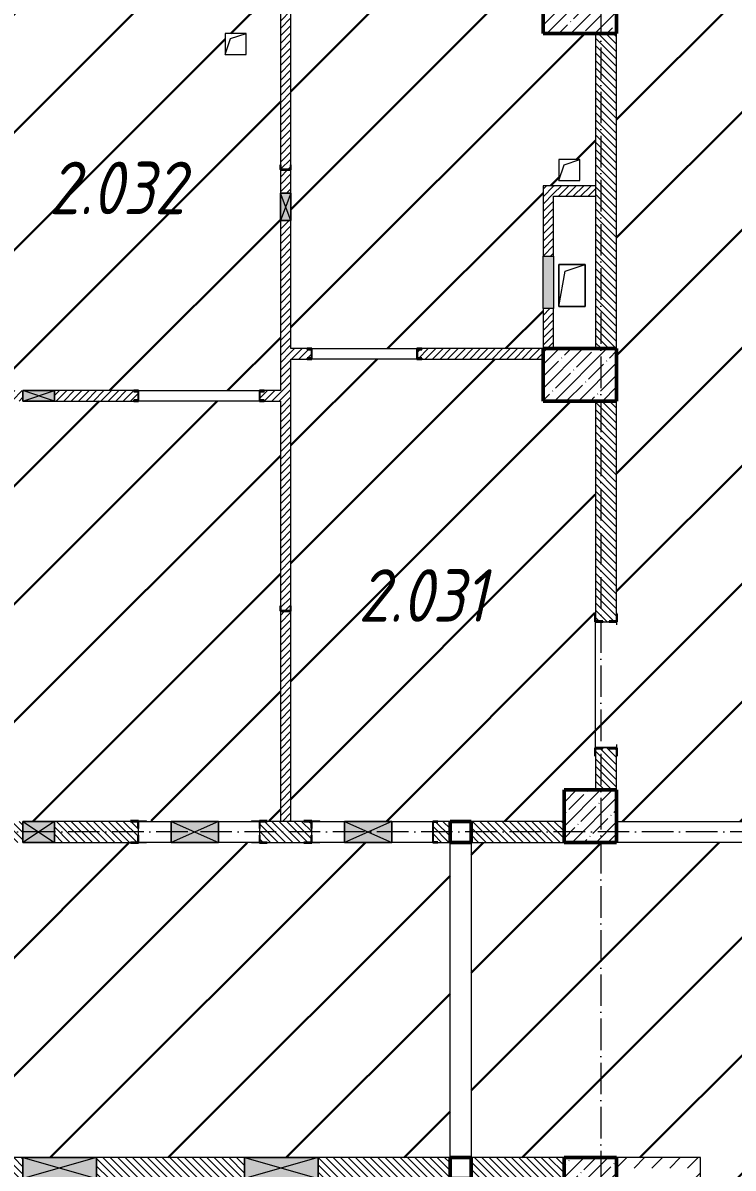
# Model space of a CAD drawing. Header units: millimetres. Extents: x -17017 to 628417, y -109036 to 199237.
# Drawn here: x 126860 to 133619, y 115795 to 126695 of the extents above; entities that cross this region are included whole.
import ezdxf

# ---------------------------------------------------------------- set-up
doc = ezdxf.new("R2010")
doc.units = ezdxf.units.MM
doc.linetypes.add('50_200_ШТРИХ_1Т_ш5_п1_п1_', pattern=[700, 500, -100, 0, -100])
for name, color, linetype, lineweight in [('3.1) ЖБ окна 1.2 м', 102, 'Continuous', 30), ('A-DETL-GENF-OTLN', 7, 'Continuous', 9), ('A-FLOR-____-OTLN', 7, 'Continuous', 9), ('A-GENM-____-MCUT', 7, 'Continuous', 25), ('A-GENM-____-OTLN', 7, 'Continuous', 9), ('A-GENM-____-OTLN-1', 7, 'Continuous', 25), ('A-GLAZ-____-OTLN', 7, 'Continuous', 9), ('A-WALL-____-MCUT', 7, 'Continuous', 13), ('A-WALL-____-PATT-1', 7, 'Continuous', 9), ('A-WALL-FNSH-MCUT-1', 7, 'Continuous', 9), ('I-WALL-____-OTLN', 7, 'Continuous', 9), ('S-COLS-____-MCUT', 7, 'Continuous', 50), ('S-COLS-____-OTLN', 7, 'Continuous', 9), ('S-GRID-____-OTLN-1', 7, '50_200_ШТРИХ_1Т_ш5_п1_п1_', 9), ('Марки помещений', 7, 'Continuous', 9), ('стяжа', 7, 'Continuous', 30)]:
    doc.layers.add(name, color=color, linetype=linetype, lineweight=lineweight)
doc.styles.add('ISOCPEUR_I_2', font='isocpeui.ttf', dxfattribs={"width": 0.85, "height": 2.3})
pattern_1 = [(45, (43259.71, 63713.66), (-35.35534, 35.35534), [])]
pattern_2 = [(135, (43259.71, 63713.66), (-35.35534, -35.35534), [])]
pattern_3 = [(45, (43259.71, 63713.66), (-84.85281, 84.85281), [])]

# ---------------------------------------------------------------- blocks, each defined once
blk = doc.blocks.new('BSC_Колонна _Прямоугольная - 500х500-V35-АР1_План отверстий 2 этажа в осях 1-64_Ю-ЯЯ')
at = {"layer": 'S-COLS-____-OTLN'}
h = blk.add_hatch(dxfattribs=at)
h.set_pattern_fill('FP_45', color=256, style=0, pattern_type=2)
h.set_pattern_definition([(45, (-89000, -51931.04), (-114.04925, 114.04925), []), (45, (-88885.95, -51931.04), (-114.04925, 114.04925), [201.613, -40.323, 3.353, -36.97])])
h.paths.add_polyline_path([(-250, -250), (250, -250), (250, 250), (-250, 250)], flags=0)
at = {"layer": 'S-COLS-____-MCUT'}
for p, q in [((250, 250), (-250, 250)), ((-250, 250), (-250, -250)), ((250, -250), (250, 250)), ((-250, -250), (250, -250))]:
    blk.add_line(p, q, dxfattribs=at)
blk = doc.blocks.new('BSC_Колонна _Прямоугольная - 500х500-V95-АР1_План отверстий 2 этажа в осях 1-64_Ю-ЯЯ')
at = {"layer": 'S-COLS-____-OTLN'}
h = blk.add_hatch(dxfattribs=at)
h.set_pattern_fill('FP_108', color=256, style=0, pattern_type=2)
h.set_pattern_definition([(315, (-55431.04, 89000), (114.04925, 114.04925), []), (315, (-55431.04, 88885.95), (114.04925, 114.04925), [201.613, -40.323, 3.353, -36.97])])
h.paths.add_polyline_path([(-250, 250), (-250, -250), (250, -250), (250, 250)], flags=0)
at = {"layer": 'S-COLS-____-MCUT'}
for p, q in [((250, 250), (-250, 250)), ((-250, 250), (-250, -250)), ((250, -250), (250, 250)), ((-250, -250), (250, -250))]:
    blk.add_line(p, q, dxfattribs=at)
blk = doc.blocks.new('BSC_Колонна _Прямоугольная - 500х700-V125-АР1_План отверстий 2 этажа в осях 1-64_Ю-ЯЯ')
at = {"layer": 'S-COLS-____-OTLN'}
h = blk.add_hatch(dxfattribs=at)
h.set_pattern_fill('FP_138', color=256, style=0, pattern_type=2)
h.set_pattern_definition([(315, (-63131.04, 88900), (114.04925, 114.04925), []), (315, (-63131.04, 88785.95), (114.04925, 114.04925), [201.613, -40.323, 3.353, -36.97])])
h.paths.add_polyline_path([(-250, 350), (-250, -350), (250, -350), (250, 350)], flags=0)
at = {"layer": 'S-COLS-____-MCUT'}
for p, q in [((250, 350), (-250, 350)), ((-250, 350), (-250, -350)), ((250, -350), (250, 350)), ((-250, -350), (250, -350))]:
    blk.add_line(p, q, dxfattribs=at)
blk = doc.blocks.new('BSC_Колонна _Прямоугольная - 500х700-V128-АР1_План отверстий 2 этажа в осях 1-64_Ю-ЯЯ')
at = {"layer": 'S-COLS-____-OTLN'}
h = blk.add_hatch(dxfattribs=at)
h.set_pattern_fill('FP_141', color=256, style=0, pattern_type=2)
h.set_pattern_definition([(315, (-59631.04, 88900), (114.04925, 114.04925), []), (315, (-59631.04, 88785.95), (114.04925, 114.04925), [201.613, -40.323, 3.353, -36.97])])
h.paths.add_polyline_path([(-250, 350), (-250, -350), (250, -350), (250, 350)], flags=0)
at = {"layer": 'S-COLS-____-MCUT'}
for p, q in [((250, 350), (-250, 350)), ((-250, 350), (-250, -350)), ((250, -350), (250, 350)), ((-250, -350), (250, -350))]:
    blk.add_line(p, q, dxfattribs=at)
blk = doc.blocks.new('154_Стойка_СКБ_Швеллер - СМ-2180_100-28278414-АР1_План отверстий 2 этажа в осях 1-64_Ю-ЯЯ')
at = {"layer": 'A-GENM-____-MCUT'}
for p, q in [((171, 50), (125, 50)), ((125, 50), (125, -50)), ((129.5, 42.4), (171, 42.4)), ((129.5, -42.4), (129.5, 42.4)), ((171, 42.4), (171, 50)), ((125, -50), (171, -50)), ((171, -42.4), (129.5, -42.4)), ((171, -50), (171, -42.4))]:
    blk.add_line(p, q, dxfattribs=at)
blk = doc.blocks.new('154_Фахверк_СКБ_Швеллер - Тип_100_3960-28331862-АР1_План отверстий 2 этажа в осях 1-64_Ю-ЯЯ')
at = {"layer": 'A-GENM-____-MCUT'}
for p, q in [((175, 50), (125, 50)), ((125, 50), (125, -50)), ((128, 47), (175, 47)), ((128, -47), (128, 47)), ((175, 47), (175, 50)), ((125, -50), (175, -50)), ((175, -47), (128, -47)), ((175, -50), (175, -47))]:
    blk.add_line(p, q, dxfattribs=at)
blk = doc.blocks.new('154_Стойка_СКБ_Уголок - СМ-2180_200-28268025-АР1_План отверстий 2 этажа в осях 1-64_Ю-ЯЯ')
at = {"layer": 'A-GENM-____-MCUT'}
for p, q in [((125, 156), (125, 81)), ((200, 156), (125, 156)), ((131, 81), (131, 150)), ((131, 150), (200, 150)), ((200, 150), (200, 156)), ((125, 81), (131, 81)), ((131, 19), (125, 19)), ((125, 19), (125, -56)), ((131, -50), (131, 19)), ((125, -56), (200, -56)), ((200, -50), (131, -50)), ((200, -56), (200, -50))]:
    blk.add_line(p, q, dxfattribs=at)
blk = doc.blocks.new('Стойка_Влож_Уголок_Опорный - Уголок-28213941-АР1_План отверстий 2 этажа в осях 1-64_Ю-ЯЯ')
at = {"layer": 'A-GENM-____-OTLN'}
for p, q in [((-212, -6), (-212, 0)), ((0, 0), (0, -6)), ((-212, -75), (-212, -6)), ((-212, -6), (-206, -6)), ((-212, -75), (-206, -75)), ((-6, -6), (0, -6)), ((-6, -75), (0, -75)), ((0, -6), (0, -75))]:
    blk.add_line(p, q, dxfattribs=at)
blk = doc.blocks.new('154_Фахверк_СКБ_Швеллер - Тип_100_3550_1-35210908-АР1_План отверстий 2 этажа в осях 1-64_Ю-ЯЯ')
at = {"layer": 'A-GENM-____-MCUT'}
for p, q in [((175, 100), (125, 100)), ((125, 100), (125, -100)), ((128, 97), (175, 97)), ((128, -97), (128, 97)), ((175, 97), (175, 100)), ((125, -100), (175, -100)), ((175, -97), (128, -97)), ((175, -100), (175, -97))]:
    blk.add_line(p, q, dxfattribs=at)
blk = doc.blocks.new('АР_Перемычка - АР_Перемычка-28437008-АР1_План отверстий 2 этажа в осях 1-64_Ю-ЯЯ')
at = {"layer": 'A-GENM-____-OTLN'}
blk.add_line((-250, -100), (-243, -100), dxfattribs=at)
blk = doc.blocks.new('154_Стойка_СКБ_Уголок - СМ-2880_200-28437237-АР1_План отверстий 2 этажа в осях 1-64_Ю-ЯЯ')
at = {"layer": 'A-GENM-____-MCUT'}
for p, q in [((125, 156), (125, 81)), ((200, 156), (125, 156)), ((131, 81), (131, 150)), ((131, 150), (200, 150)), ((200, 150), (200, 156)), ((125, 81), (131, 81)), ((131, 19), (125, 19)), ((125, 19), (125, -56)), ((131, -50), (131, 19)), ((125, -56), (200, -56)), ((200, -50), (131, -50)), ((200, -56), (200, -50))]:
    blk.add_line(p, q, dxfattribs=at)
blk = doc.blocks.new('Стойка_Влож_Полоса боковая - Полоса-V150-АР1_План отверстий 2 этажа в осях 1-64_Ю-ЯЯ')
at = {"layer": 'A-GENM-____-OTLN'}
for p, q in [((-5, 60), (0, 60)), ((-5, -60), (-5, 60)), ((0, 31), (0, -31)), ((0, -60), (-5, -60))]:
    blk.add_line(p, q, dxfattribs=at)
blk = doc.blocks.new('AR_Отверстие Ниша - Лючок-32405315-АР1_План отверстий 2 этажа в осях 1-64_Ю-ЯЯ')
at = {"layer": 'A-GLAZ-____-OTLN'}
blk.add_hatch(color=256, dxfattribs=at).paths.add_polyline_path([(-250, -50), (250, -50), (250, 50), (-250, 50)], flags=0)
for p, q in [((-250, 50), (250, 50)), ((-250, -50), (-250, 50)), ((250, 50), (250, -50)), ((250, -50), (-250, -50))]:
    blk.add_line(p, q, dxfattribs=at)
blk = doc.blocks.new('AR_Отверстие прямоугольное _в плите_ - AR_Отверстие прямоугольное _в плите_-30459207-АР1_План отверстий 2 этажа в осях 1-64_Ю-ЯЯ')
at = {"layer": 'A-GENM-____-OTLN'}
for p, q in [((100, 100), (-100, 100)), ((-100, 100), (-100, -100)), ((-100, -100), (-50, 50)), ((-50, 50), (100, 100)), ((100, -100), (100, 100)), ((-100, -100), (100, -100))]:
    blk.add_line(p, q, dxfattribs=at)
blk = doc.blocks.new('AR_Отверстие прямоугольное _в плите_ - AR_Отверстие прямоугольное _в плите_-30459204-АР1_План отверстий 2 этажа в осях 1-64_Ю-ЯЯ')
at = {"layer": 'A-GENM-____-OTLN'}
for p, q in [((125, 200), (-125, 200)), ((-125, 200), (-125, -200)), ((-125, -200), (-63, 137)), ((-63, 137), (125, 200)), ((125, -200), (125, 200)), ((-125, -200), (125, -200))]:
    blk.add_line(p, q, dxfattribs=at)
blk = doc.blocks.new('BSC_Колонна _Прямоугольная1 - 200х200 _металл_-35205626-АР1_План отверстий 2 этажа в осях 1-64_Ю-ЯЯ')
at = {"layer": 'S-COLS-____-MCUT'}
for p, q in [((100, 100), (-100, 100)), ((-100, 100), (-100, -100)), ((100, -100), (100, 100)), ((-100, -100), (100, -100))]:
    blk.add_line(p, q, dxfattribs=at)
blk = doc.blocks.new('AR_Отверстие прямоугольное _в стене_ - AR_Отверстие прямоугольное _в стене__ОВ-36829938-АР1_План отверстий 2 этажа в осях 1-64_Ю-ЯЯ')
at = {"layer": 'A-GLAZ-____-OTLN'}
blk.add_hatch(color=256, dxfattribs=at).paths.add_polyline_path([(350, -100), (350, 100), (-350, 100), (-350, -100), (187, -100)], flags=0)
at = {"layer": 'A-DETL-GENF-OTLN'}
for p, q in [((-350, -100), (-350, 100)), ((-350, 100), (350, 100)), ((350, 100), (-350, -100)), ((-350, 100), (350, -100)), ((350, 100), (-350, 100)), ((-350, 100), (-350, -100)), ((350, 100), (350, -100)), ((350, -100), (350, 100)), ((350, -100), (-350, -100)), ((-350, -100), (350, -100))]:
    blk.add_line(p, q, dxfattribs=at)
blk = doc.blocks.new('AR_Отверстие прямоугольное _в стене__БезПР - AR_Отверстие прямоугольное _в стене__БезПР-36789171-АР1_План отверстий 2 этажа в осях 1-64_Ю-ЯЯ')
at = {"layer": 'A-GLAZ-____-OTLN'}
blk.add_hatch(color=256, dxfattribs=at).paths.add_polyline_path([(150, -100), (150, 100), (-150, 100), (-150, -100)], flags=0)
at = {"layer": 'A-DETL-GENF-OTLN'}
for p, q in [((-150, -100), (-150, 100)), ((-150, 100), (150, 100)), ((150, 100), (-150, -100)), ((-150, 100), (150, -100)), ((150, 100), (-150, 100)), ((-150, 100), (-150, -100)), ((150, 100), (150, -100)), ((150, -100), (150, 100)), ((150, -100), (-150, -100)), ((-150, -100), (150, -100))]:
    blk.add_line(p, q, dxfattribs=at)
at = {"layer": 'A-GLAZ-____-OTLN'}
blk.add_line((150, 100), (-150, 100), dxfattribs=at)
blk = doc.blocks.new('AR_Отверстие прямоугольное _в стене__БезПР - AR_Отверстие прямоугольное _в стене__БезПР-36789349-АР1_План отверстий 2 этажа в осях 1-64_Ю-ЯЯ')
at = {"layer": 'A-GLAZ-____-OTLN'}
blk.add_hatch(color=256, dxfattribs=at).paths.add_polyline_path([(130, 50), (-130, 50), (-130, -50), (130, -50)], flags=0)
at = {"layer": 'A-DETL-GENF-OTLN'}
for p, q in [((-130, -50), (-130, 50)), ((-130, 50), (130, 50)), ((130, 50), (-130, -50)), ((-130, 50), (130, -50)), ((130, 50), (-130, 50)), ((-130, 50), (-130, -50)), ((130, 50), (130, -50)), ((130, -50), (130, 50)), ((130, -50), (-130, -50)), ((-130, -50), (130, -50))]:
    blk.add_line(p, q, dxfattribs=at)
at = {"layer": 'A-GLAZ-____-OTLN'}
blk.add_line((130, 50), (-130, 50), dxfattribs=at)
blk = doc.blocks.new('AR_Отверстие прямоугольное _в стене__БезПР - AR_Отверстие прямоугольное _в стене__БезПР-36427836-АР1_План отверстий 2 этажа в осях 1-64_Ю-ЯЯ')
at = {"layer": 'A-GLAZ-____-OTLN'}
blk.add_hatch(color=256, dxfattribs=at).paths.add_polyline_path([(150, 50), (-150, 50), (-150, -50), (150, -50)], flags=0)
at = {"layer": 'A-DETL-GENF-OTLN'}
for p, q in [((-150, -50), (-150, 50)), ((-150, 50), (150, 50)), ((150, 50), (-150, -50)), ((-150, 50), (150, -50)), ((150, 50), (-150, 50)), ((-150, 50), (-150, -50)), ((150, 50), (150, -50)), ((150, -50), (150, 50)), ((150, -50), (-150, -50)), ((-150, -50), (150, -50))]:
    blk.add_line(p, q, dxfattribs=at)
at = {"layer": 'A-GLAZ-____-OTLN'}
blk.add_line((150, 50), (-150, 50), dxfattribs=at)
blk = doc.blocks.new('AR_Отверстие прямоугольное _в стене_ - AR_Отверстие прямоугольное _в стене__ОВ-36827602-АР1_План отверстий 2 этажа в осях 1-64_Ю-ЯЯ')
at = {"layer": 'A-GLAZ-____-OTLN'}
blk.add_hatch(color=256, dxfattribs=at).paths.add_polyline_path([(225, -100), (225, 100), (-225, 100), (-225, -100)], flags=0)
at = {"layer": 'A-DETL-GENF-OTLN'}
for p, q in [((-225, -100), (-225, 100)), ((-225, 100), (225, 100)), ((225, 100), (-225, -100)), ((-225, 100), (225, -100)), ((225, 100), (-225, 100)), ((-225, 100), (-225, -100)), ((225, 100), (225, -100)), ((225, -100), (225, 100)), ((225, -100), (-225, -100)), ((-225, -100), (225, -100))]:
    blk.add_line(p, q, dxfattribs=at)
blk = doc.blocks.new('2этаж')
at = {"layer": 'S-GRID-____-OTLN-1', "color": 251, "ltscale": 0.6, "true_color": 0x636466}
for p, q in [((73508.3, 549908.8), (73508.3, 498997)), ((88482.7, 514297), (-20260.4, 514297))]:
    blk.add_line(p, q, dxfattribs=at)

msp = doc.modelspace()

# ---------------------------------------------------------------- hatches: boundary and pattern name
at = {"layer": 'A-WALL-____-PATT-1'}
h = msp.add_hatch(dxfattribs=at)
h.set_pattern_fill('FP_5', color=256, style=0, pattern_type=2)
h.set_pattern_definition(pattern_1)
h.paths.add_polyline_path([(129410, 119095), (129410, 121095), (129310, 121095), (129310, 119095)], flags=0)
h.paths.add_polyline_path([(129313, 121098), (129407, 121098), (129407, 121145), (129410, 121145), (129410, 124815), (129310, 124815), (129310, 121145), (129313, 121145)], flags=0)
h.paths.add_polyline_path([(129366, 125075), (129410, 125075), (129410, 125295), (129310, 125295), (129310, 125075), (129313, 125075)], flags=0)
h.paths.add_polyline_path([(129360, 125298), (129407, 125298), (129407, 125345), (129410, 125345), (129410, 126995), (129310, 126995), (129310, 125345), (129313, 125345), (129313, 125298)], flags=0)
h = msp.add_hatch(dxfattribs=at)
h.set_pattern_fill('FP_6', color=256, style=0, pattern_type=2)
h.set_pattern_definition(pattern_2)
h.paths.add_polyline_path([(132510, 123595), (132510, 126595), (132310, 126595), (132310, 123595)], flags=0)
h = msp.add_hatch(dxfattribs=at)
h.set_pattern_fill('FP_5', color=256, style=0, pattern_type=2)
h.set_pattern_definition(pattern_1)
h.paths.add_polyline_path([(131810, 123595), (131910, 123595), (131910, 123975), (131810, 123975)], flags=0)
h.paths.add_polyline_path([(131810, 124475), (131910, 124475), (131910, 125145), (131810, 125145)], flags=0)
h = msp.add_hatch(dxfattribs=at)
h.set_pattern_fill('FP_5', color=256, style=0, pattern_type=2)
h.set_pattern_definition(pattern_1)
h.paths.add_polyline_path([(132310, 125045), (132310, 125145), (131910, 125145), (131910, 125045)], flags=0)
h = msp.add_hatch(dxfattribs=at)
h.set_pattern_fill('FP_5', color=256, style=0, pattern_type=2)
h.set_pattern_definition(pattern_1)
h.paths.add_polyline_path([(130656, 123495), (131810, 123495), (131810, 123595), (130656, 123595), (130656, 123587), (130614, 123587), (130614, 123502), (130656, 123502)], flags=0)
h.paths.add_polyline_path([(129410, 123495), (129564, 123495), (129564, 123502), (129605, 123502), (129605, 123587), (129564, 123587), (129564, 123595), (129410, 123595), (129410, 123502)], flags=0)
h = msp.add_hatch(dxfattribs=at)
h.set_pattern_fill('FP_5', color=256, style=0, pattern_type=2)
h.set_pattern_definition(pattern_1)
h.paths.add_polyline_path([(129156, 123095), (129310, 123095), (129310, 123195), (129156, 123195), (129156, 123187), (129114, 123187), (129114, 123102), (129156, 123102)], flags=0)
h.paths.add_polyline_path([(127160, 123095), (127914, 123095), (127914, 123102), (127955, 123102), (127955, 123187), (127914, 123187), (127914, 123195), (127160, 123195), (127160, 123102)], flags=0)
h.paths.add_polyline_path([(126860, 123095), (126860, 123195), (126760, 123195), (126760, 123095)], flags=0)
h = msp.add_hatch(dxfattribs=at)
h.set_pattern_fill('FP_6', color=256, style=0, pattern_type=2)
h.set_pattern_definition(pattern_2)
h.paths.add_polyline_path([(132350, 119395), (132510, 119395), (132510, 119789), (132441, 119789), (132441, 119795), (132379, 119795), (132379, 119789), (132310, 119789), (132310, 119395)], flags=0)
h.paths.add_polyline_path([(132379, 120995), (132441, 120995), (132441, 121001), (132510, 121001), (132510, 123095), (132310, 123095), (132310, 121001), (132379, 121001)], flags=0)
h = msp.add_hatch(dxfattribs=at)
h.set_pattern_fill('FP_6', color=256, style=0, pattern_type=2)
h.set_pattern_definition(pattern_2)
h.paths.add_polyline_path([(130925, 118895), (130925, 119095), (130810, 119095), (130810, 119092), (130763, 119091), (130763, 118898), (130810, 118898), (130810, 118895)], flags=0)
h.paths.add_polyline_path([(129185, 118895), (129604, 118895), (129604, 118964), (129610, 118964), (129610, 119026), (129604, 119026), (129604, 119095), (129116, 119095), (129116, 119026), (129110, 119026), (129110, 118964), (129116, 118964), (129116, 118895)], flags=0)
h.paths.add_polyline_path([(127160, 118895), (127954, 118896), (127954, 118964), (127960, 118964), (127960, 119026), (127954, 119026), (127954, 119095), (127160, 119095), (127160, 119018)], flags=0)
h.paths.add_polyline_path([(126860, 118895), (126860, 119095), (126660, 119095), (126660, 118895)], flags=0)
h = msp.add_hatch(dxfattribs=at)
h.set_pattern_fill('FP_6', color=256, style=0, pattern_type=2)
h.set_pattern_definition(pattern_2)
h.paths.add_polyline_path([(132010, 118895), (132010, 119095), (131125, 119095), (131125, 118895), (131620, 118895)], flags=0)
h = msp.add_hatch(dxfattribs=at)
h.set_pattern_fill('FP_6', color=256, style=0, pattern_type=2)
h.set_pattern_definition(pattern_2)
h.paths.add_polyline_path([(130925, 115695), (130925, 115895), (129670, 115895), (129670, 115695)], flags=0)
h.paths.add_polyline_path([(128085, 115695), (128970, 115695), (128970, 115895), (127560, 115895), (127560, 115695)], flags=0)
h.paths.add_polyline_path([(126660, 115695), (126860, 115695), (126860, 115895), (126660, 115895)], flags=0)
h = msp.add_hatch(dxfattribs=at)
h.set_pattern_fill('FP_6', color=256, style=0, pattern_type=2)
h.set_pattern_definition(pattern_2)
h.paths.add_polyline_path([(132010, 115695), (132010, 115895), (131125, 115895), (131125, 115695)], flags=0)
h = msp.add_hatch(dxfattribs=at)
h.set_pattern_fill('FP_4', color=256, style=0, pattern_type=2)
h.set_pattern_definition(pattern_3)
h.paths.add_polyline_path([(133210, 115795), (133310, 115795), (133310, 115895), (132510, 115895), (132510, 115795)], flags=0)
h = msp.add_hatch(dxfattribs=at)
h.set_pattern_fill('FP_4', color=256, style=0, pattern_type=2)
h.set_pattern_definition(pattern_3)
h.paths.add_polyline_path([(133310, 113795), (133310, 115795), (133210, 115795), (133210, 113795)], flags=0)
at = {"layer": 'стяжа'}
h = msp.add_hatch(dxfattribs=at)
h.set_pattern_fill('ANSI31', color=5, scale=250)
h.paths.add_polyline_path([(134640, 138865), (136940, 138865), (136940, 142795), (136510, 142795), (136510, 143295), (136940, 143295), (136940, 144545), (136510, 144545), (136510, 145245), (136510, 145745), (135710, 145745), (135710, 146939), (135641, 146939), (135641, 146945), (135510, 146945), (135510, 148545), (135504, 148545), (135504, 148620), (135510, 149145), (135085, 149145), (135085, 149139), (135010, 149139), (135010, 149145), (133210, 149145), (133210, 149139), (133135, 149139), (132510, 149145), (132510, 148895), (132010, 148895), (132010, 149145), (130210, 149145), (130210, 149139), (130135, 149139), (129760, 149141), (129760, 149045), (129560, 149045), (129560, 149145), (129160, 149145), (129160, 149139), (129085, 149139), (127285, 149145), (127285, 149139), (127210, 149139), (126860, 149143), (126860, 149045), (126660, 149045), (126660, 148895), (126660, 148570), (126666, 148570), (126666, 148495), (126660, 146870), (126666, 146870), (126666, 146801), (126666, 146795), (126666, 146720), (126662, 146145), (127060, 146145), (127060, 144745), (127060, 141795), (127060, 140395), (127060, 137445), (127060, 136045), (126190, 136045), (124840, 136045), (124210, 136045), (124160, 136045), (121710, 136045), (121710, 133595), (121460, 133595), (121460, 130795), (121460, 130295), (120760, 130295), (120760, 130795), (120760, 130895), (118510, 130895), (118270, 130895), (118270, 130355), (118270, 130295), (118210, 130295), (118210, 128615), (118210, 128365), (118210, 128210), (118270, 128210), (118270, 127995), (121660, 127995), (123160, 127995), (123160, 128001), (123235, 128001), (123760, 127995), (124860, 127995), (128110, 127995), (128110, 128001), (128185, 128001), (132510, 127995), (132510, 127095), (132510, 126595), (132510, 123595), (132510, 123095), (132510, 121070), (132516, 121070), (132516, 120995), (132470, 120995), (132470, 120990), (132304, 120990), (132304, 121070), (132310, 123095), (131810, 123095), (131810, 123495), (130656, 123495), (130610, 123495), (129610, 123495), (129564, 123495), (129410, 123495), (129410, 121145), (129410, 121095), (129410, 119095), (129535, 119095), (129535, 119101), (129610, 119101), (129616, 119101), (129685, 119101), (129920, 119095), (130370, 119095), (130760, 119095), (130810, 119095), (130925, 119095), (131125, 119095), (132010, 119095), (132010, 119395), (132510, 119395), (132510, 119789), (132441, 119789), (132379, 119795), (132441, 119795), (132516, 119795), (132516, 119720), (132510, 119395), (132510, 119095), (136510, 119095), (136510, 119395), (136940, 119395), (136940, 124845), (136510, 124845), (136510, 125345), (136940, 125345), (136940, 127845), (136510, 127845), (136510, 128275), (134640, 128275)])
h.paths.add_polyline_path([(127060, 134095), (127060, 133595), (126760, 133595), (126060, 133595), (126060, 134095), (126760, 134095)], flags=16)
h.paths.add_polyline_path([(127047, 134082), (127047, 133607), (126760, 133607), (126760, 134082)], flags=0)
h.paths.add_polyline_path([(131810, 134295), (131960, 134295), (132360, 134295), (132510, 134295), (132510, 134095), (132510, 133595), (131810, 133595), (131810, 134095)], flags=16)
h.paths.add_polyline_path([(131822, 134282), (131960, 134282), (131960, 134220), (132360, 134220), (132360, 134282), (132497, 134282), (132497, 134095), (131822, 134095)], flags=0)
h.paths.add_polyline_path([(131810, 137795), (131810, 137895), (131810, 138045), (131810, 139045), (131810, 139545), (132510, 139545), (132510, 139045), (132510, 138045), (132510, 137895), (132510, 137795)], flags=16)
h.paths.add_polyline_path([(131810, 137895), (131810, 138045), (131910, 138045), (131910, 138195), (132410, 138195), (132410, 138045), (132510, 138045), (132510, 137895), (132410, 137895), (131910, 137895)], flags=16)
h.paths.add_polyline_path([(131810, 137895), (131860, 137970), (131810, 138045), (131910, 138045), (131910, 137895)], flags=0)
h.paths.add_polyline_path([(132010, 138945), (131910, 138295), (131910, 138295), (132410, 138295), (132410, 139045)], flags=0)
h.paths.add_polyline_path([(132410, 137895), (132410, 138045), (132510, 138045), (132460, 137970), (132510, 137895)], flags=0)
h.paths.add_polyline_path([(131710, 131295), (132510, 131295), (132510, 130795), (132510, 130295), (131810, 130295), (131710, 130295)], flags=16)
h.paths.add_polyline_path([(131810, 131195), (132410, 131195), (132410, 130795), (131810, 130795)], flags=0)
h.paths.add_polyline_path([(126760, 130795), (126760, 130295), (126760, 130095), (126760, 128995), (126760, 128895), (125960, 128895), (125960, 130795), (126060, 130795)], flags=16)
h.paths.add_polyline_path([(126060, 130295), (126660, 130295), (126660, 130095), (126760, 130095), (126760, 128995), (126660, 128995), (126060, 128995)], flags=0)
h.paths.add_polyline_path([(126760, 130095), (126710, 129545), (126760, 128995), (126660, 128995), (126660, 130095)], flags=0)
h.paths.add_polyline_path([(131810, 141395), (131810, 141895), (132510, 141895), (132510, 141395)], flags=16)
h.paths.add_polyline_path([(131810, 145395), (131810, 145895), (131810, 146295), (132510, 146295), (132510, 145895), (132510, 145395)], flags=16)
h.paths.add_polyline_path([(131910, 145895), (131910, 146195), (132410, 146195), (132410, 145895)], flags=0)
h.paths.add_polyline_path([(135510, 144645), (135510, 145945), (135510, 146870), (135504, 146870), (135504, 146939), (135510, 146939), (135510, 146870), (135510, 145945), (135610, 145945), (135610, 144645)], flags=16)
h.paths.add_polyline_path([(135510, 144645), (135510, 145945), (135610, 145945), (135610, 144645)], flags=16)
h.paths.add_polyline_path([(132379, 119789), (132470, 119800), (132350, 119800), (132350, 119789)], flags=17)
h.paths.add_polyline_path([(132310, 119789), (132304, 119795), (132304, 119720), (132310, 119720)], flags=17)
h = msp.add_hatch(dxfattribs=at)
h.set_pattern_fill('ANSI31', color=5, scale=250)
h.paths.add_polyline_path([(132310, 120995), (132304, 120995), (132304, 121070), (132310, 123095), (131810, 123095), (131810, 123495), (130656, 123495), (130610, 123495), (129610, 123495), (129564, 123495), (129410, 123495), (129410, 121145), (129410, 121095), (129410, 119095), (129535, 119095), (129535, 119101), (129610, 119101), (129616, 119101), (129685, 119101), (129920, 119095), (130370, 119095), (130760, 119095), (130810, 119095), (130925, 119095), (131125, 119095), (132010, 119095), (132010, 119395), (132310, 119395), (132310, 119720), (132304, 119720), (132304, 119795)])
h.paths.add_polyline_path([(129310, 123095), (129156, 123095), (129110, 123095), (127960, 123095), (127914, 123095), (127160, 123095), (126860, 123095), (126760, 123095), (126760, 121895), (126760, 121645), (126760, 119395), (126760, 119095), (126860, 119095), (127160, 119095), (127885, 119095), (127885, 119101), (127960, 119101), (127966, 119101), (128035, 119101), (128270, 119095), (128720, 119095), (129035, 119095), (129035, 119101), (129104, 119101), (129110, 119101), (129185, 119101), (129310, 119099), (129310, 121095), (129310, 121145)])
h.paths.add_polyline_path([(129310, 126995), (129110, 126995), (128610, 126995), (126760, 126995), (126760, 126595), (126760, 125969), (126766, 125969), (126766, 125421), (126760, 125095), (126760, 125045), (126760, 123595), (126760, 123195), (126860, 123195), (127160, 123195), (127914, 123195), (127960, 123195), (129110, 123195), (129156, 123195), (129310, 123195), (129310, 124815), (129310, 125075), (129310, 125295), (129310, 125345)])
h.paths.add_polyline_path([(128785, 126395), (128785, 126595), (128985, 126595), (128985, 126395)], flags=16)
h.paths.add_polyline_path([(132310, 126595), (131810, 126595), (131810, 126995), (129410, 126995), (129410, 125345), (129410, 125295), (129410, 125075), (129410, 124815), (129410, 123595), (129564, 123595), (129610, 123595), (130610, 123595), (130656, 123595), (131810, 123595), (131810, 123975), (131810, 124475), (131810, 125145), (132310, 125145)])
h.paths.add_polyline_path([(131960, 125194), (131960, 125394), (132160, 125394), (132160, 125194)], flags=16)
h = msp.add_hatch(dxfattribs=at)
h.set_pattern_fill('ANSI31', color=5, scale=250)
h.paths.add_polyline_path([(120760, 115245), (120760, 115395), (120760, 115895), (120760, 116395), (121260, 116395), (121760, 116395), (122945, 116395), (123295, 116395), (126560, 116395), (126560, 115895), (126660, 115895), (126860, 115895), (127560, 115895), (128970, 115895), (129670, 115895), (130925, 115895), (130925, 118895), (130810, 118895), (130760, 118895), (130370, 118895), (129920, 118895), (129685, 118895), (129685, 118889), (129616, 118889), (129610, 118889), (129535, 118889), (129185, 118895), (129185, 118889), (129110, 118889), (129104, 118889), (129035, 118889), (128720, 118895), (128270, 118895), (128035, 118895), (128035, 118889), (127966, 118889), (127960, 118889), (127885, 118889), (127160, 118895), (126860, 118895), (126660, 118895), (126160, 118895), (124220, 118895), (123870, 118895), (123535, 118895), (123535, 118889), (123460, 118889), (123454, 118889), (123385, 118889), (122535, 118894), (122535, 118889), (122466, 118889), (122460, 118889), (122385, 118889), (121260, 118895), (120760, 118895), (120610, 118895), (119910, 118895), (119785, 118895), (119785, 118889), (119710, 118889), (119704, 118889), (119635, 118889), (119410, 118895), (118710, 118895), (118635, 118895), (118635, 118889), (118566, 118889), (118560, 118889), (118485, 118889), (118260, 118895), (118260, 118845), (118260, 118345), (118210, 118345), (118210, 118245), (118010, 118245), (118010, 118170), (118016, 118170), (118016, 118095), (118010, 116295), (118016, 116295), (118016, 116220), (118010, 115895), (118260, 115895), (118260, 115395), (118210, 115395), (118210, 115295), (118010, 115295), (118010, 115170), (118016, 115170), (118016, 115095), (118010, 113295), (118016, 113295), (118016, 113220), (118010, 112170), (118016, 112170), (118016, 112095), (118010, 110295), (118016, 110295), (118016, 110220), (118010, 110145), (118260, 110145), (118260, 109645), (118210, 109645), (118210, 109545), (118010, 109545), (118010, 109170), (118016, 109170), (118016, 109095), (118010, 107295), (118016, 107295), (118016, 107220), (118010, 107195), (118260, 107195), (118260, 106895), (120760, 106895), (120760, 107195), (121260, 107195), (121260, 106895), (126160, 106895), (126160, 107195), (126660, 107195), (126660, 106895), (128135, 106895), (128135, 106901), (128210, 106901), (130210, 106895), (130210, 106901), (130285, 106901), (132010, 106895), (132010, 107195), (132010, 107370), (132004, 107370), (132004, 107445), (132010, 108395), (132010, 109395), (132010, 109545), (132004, 109545), (132004, 109620), (132010, 109645), (129460, 109645), (128360, 109645), (128135, 109645), (128135, 109639), (128060, 109639), (128054, 109639), (127985, 109639), (126985, 109644), (126985, 109639), (126916, 109639), (126910, 109639), (126835, 109639), (126660, 109645), (126160, 109645), (121260, 109645), (120760, 109645), (120760, 110145), (120760, 110645), (120760, 111215), (120760, 114745)])
h = msp.add_hatch(dxfattribs=at)
h.set_pattern_fill('ANSI31', color=5, scale=250)
h.paths.add_polyline_path([(144260, 113445), (142410, 113445), (140860, 113445), (140360, 113445), (140360, 112595), (140360, 110995), (140360, 110795), (144260, 110795), (144260, 111795)])
h.paths.add_polyline_path([(140110, 112595), (140110, 112995), (138360, 112995), (138310, 112995), (137710, 112995), (136610, 112995), (136510, 112995), (136510, 113195), (136510, 113695), (136510, 114020), (136504, 114020), (136504, 114095), (136504, 114101), (136504, 114170), (136509, 115020), (136504, 115020), (136504, 115089), (136504, 115095), (136504, 115170), (136510, 115395), (136510, 115895), (136510, 116270), (136504, 116270), (136504, 116345), (136504, 116351), (136504, 116420), (136509, 117420), (136504, 117420), (136504, 117489), (136504, 117495), (136504, 117570), (136510, 118895), (132510, 118895), (132010, 118895), (131125, 118895), (131125, 115895), (132010, 115895), (132510, 115895), (133310, 115895), (133310, 113695), (132510, 113695), (132510, 111845), (133310, 111845), (133310, 109645), (132510, 109645), (132210, 109645), (132210, 109620), (132216, 109620), (132216, 109545), (132210, 109395), (132210, 108395), (132210, 107445), (132216, 107445), (132216, 107370), (132210, 107195), (132510, 107195), (132510, 106695), (135960, 106695), (135960, 107195), (136460, 107195), (136460, 110545), (135960, 110545), (135960, 111045), (136460, 111045), (136460, 110745), (140110, 110745), (140110, 110995)])

# ---------------------------------------------------------------- linework, layer by layer
at = {"layer": 'A-FLOR-____-OTLN'}
for p, q in [((131960, 124395), (132210, 124395)), ((131960, 123995), (131960, 124395)), ((132210, 124395), (132210, 123995)), ((132210, 123995), (131960, 123995))]:
    msp.add_line(p, q, dxfattribs=at)
at = {"layer": 'A-WALL-____-MCUT'}
for p, q in [((132310, 126595), (132310, 123595)), ((132510, 123595), (132510, 126595)), ((132310, 123095), (132310, 121070)), ((132510, 121070), (132510, 123095)), ((132310, 119720), (132310, 119395)), ((132510, 119395), (132510, 119720)), ((127885, 119095), (127160, 119095)), ((129535, 119095), (129185, 119095)), ((130925, 119095), (130810, 119095)), ((132010, 119095), (131125, 119095)), ((127960, 118964), (127960, 119026)), ((129110, 119026), (129110, 118964)), ((129610, 118964), (129610, 119026)), ((127160, 118895), (127885, 118895)), ((129185, 118895), (129535, 118895)), ((130810, 118895), (130925, 118895)), ((131125, 118895), (132010, 118895)), ((126860, 115895), (126660, 115895)), ((128970, 115895), (127560, 115895)), ((130925, 115895), (129670, 115895)), ((132010, 115895), (131125, 115895))]:
    msp.add_line(p, q, dxfattribs=at)
at = {"layer": 'A-WALL-FNSH-MCUT-1'}
for p, q in [((129310, 126995), (129310, 125345)), ((129410, 125345), (129410, 126995)), ((129310, 125295), (129310, 125075)), ((129410, 125075), (129410, 125295)), ((131810, 125145), (131810, 124475)), ((132310, 125145), (131810, 125145)), ((131910, 124475), (131910, 125045)), ((131910, 125045), (132310, 125045)), ((129310, 124815), (129310, 123195)), ((129410, 123595), (129410, 124815)), ((131810, 123975), (131810, 123595)), ((131910, 123595), (131910, 123975)), ((129564, 123595), (129410, 123595)), ((131810, 123595), (130656, 123595)), ((129410, 121145), (129410, 123495)), ((129410, 123495), (129564, 123495)), ((130656, 123495), (131810, 123495)), ((127914, 123195), (127160, 123195)), ((129310, 123195), (129156, 123195)), ((127160, 123095), (127914, 123095)), ((129156, 123095), (129310, 123095)), ((129310, 123095), (129310, 121145)), ((129310, 121095), (129310, 119095)), ((129410, 119095), (129410, 121095)), ((133310, 115895), (132510, 115895)), ((133310, 113695), (133310, 115895))]:
    msp.add_line(p, q, dxfattribs=at)
at = {"layer": 'I-WALL-____-OTLN'}
for p, q in [((129610, 123595), (130610, 123595)), ((130610, 123495), (129610, 123495)), ((127960, 123195), (129110, 123195)), ((129110, 123095), (127960, 123095)), ((132310, 119795), (132310, 120995)), ((132510, 120995), (132510, 120965)), ((132510, 119825), (132510, 119795)), ((127960, 119095), (128270, 119095)), ((128720, 119095), (129110, 119095)), ((129610, 119095), (129920, 119095)), ((130370, 119095), (130760, 119095)), ((132510, 119095), (136510, 119095)), ((128270, 118895), (127960, 118895)), ((129110, 118895), (128720, 118895)), ((129920, 118895), (129610, 118895)), ((130760, 118895), (130370, 118895)), ((130925, 115895), (130925, 118895)), ((131125, 118895), (131125, 115895)), ((136510, 118895), (132510, 118895))]:
    msp.add_line(p, q, dxfattribs=at)

# ---------------------------------------------------------------- block references
at = {"layer": '3.1) ЖБ окна 1.2 м'}
msp.add_blockref('2этаж', (58851, -395302), dxfattribs=at)
at = {"layer": 'A-GENM-____-OTLN'}
for name, p in [('AR_Отверстие прямоугольное _в плите_ - AR_Отверстие прямоугольное _в плите_-30459207-АР1_План отверстий 2 этажа в осях 1-64_Ю-ЯЯ', (128885, 126495)), ('AR_Отверстие прямоугольное _в плите_ - AR_Отверстие прямоугольное _в плите_-30459207-АР1_План отверстий 2 этажа в осях 1-64_Ю-ЯЯ', (132060, 125294)), ('AR_Отверстие прямоугольное _в плите_ - AR_Отверстие прямоугольное _в плите_-30459204-АР1_План отверстий 2 этажа в осях 1-64_Ю-ЯЯ', (132085, 124195))]:
    msp.add_blockref(name, p, dxfattribs=at)
for name, p, rotation in [('АР_Перемычка - АР_Перемычка-28437008-АР1_План отверстий 2 этажа в осях 1-64_Ю-ЯЯ', (132410, 120995), 269.9999999999999), ('Стойка_Влож_Полоса боковая - Полоса-V150-АР1_План отверстий 2 этажа в осях 1-64_Ю-ЯЯ', (132410, 120995), 89.9999999999999), ('Стойка_Влож_Полоса боковая - Полоса-V150-АР1_План отверстий 2 этажа в осях 1-64_Ю-ЯЯ', (132410, 119795), 269.9999999999999), ('Стойка_Влож_Уголок_Опорный - Уголок-28213941-АР1_План отверстий 2 этажа в осях 1-64_Ю-ЯЯ', (127960, 119101), 89.99999999999962), ('Стойка_Влож_Уголок_Опорный - Уголок-28213941-АР1_План отверстий 2 этажа в осях 1-64_Ю-ЯЯ', (129110, 118889), 269.9999999999996), ('Стойка_Влож_Уголок_Опорный - Уголок-28213941-АР1_План отверстий 2 этажа в осях 1-64_Ю-ЯЯ', (129610, 119101), 89.99999999999962)]:
    msp.add_blockref(name, p, dxfattribs=dict(at, rotation=rotation))
at = {"layer": 'A-GENM-____-OTLN-1'}
for name, p, rotation in [('154_Фахверк_СКБ_Швеллер - Тип_100_3960-28331862-АР1_План отверстий 2 этажа в осях 1-64_Ю-ЯЯ', (129360, 125170), 90), ('154_Стойка_СКБ_Швеллер - СМ-2180_100-28278414-АР1_План отверстий 2 этажа в осях 1-64_Ю-ЯЯ', (129735, 123545), 180), ('154_Стойка_СКБ_Швеллер - СМ-2180_100-28278414-АР1_План отверстий 2 этажа в осях 1-64_Ю-ЯЯ', (128085, 123145), 180), ('154_Фахверк_СКБ_Швеллер - Тип_100_3960-28331862-АР1_План отверстий 2 этажа в осях 1-64_Ю-ЯЯ', (129360, 120970), 90), ('154_Стойка_СКБ_Уголок - СМ-2880_200-28437237-АР1_План отверстий 2 этажа в осях 1-64_Ю-ЯЯ', (132460, 120870), 89.99999999999987), ('154_Стойка_СКБ_Уголок - СМ-2880_200-28437237-АР1_План отверстий 2 этажа в осях 1-64_Ю-ЯЯ', (132360, 119920), 269.9999999999999), ('154_Стойка_СКБ_Уголок - СМ-2180_200-28268025-АР1_План отверстий 2 этажа в осях 1-64_Ю-ЯЯ', (128085, 119045), 180), ('154_Стойка_СКБ_Уголок - СМ-2180_200-28268025-АР1_План отверстий 2 этажа в осях 1-64_Ю-ЯЯ', (129735, 119045), 180)]:
    msp.add_blockref(name, p, dxfattribs=dict(at, rotation=rotation))
for name, p in [('154_Стойка_СКБ_Швеллер - СМ-2180_100-28278414-АР1_План отверстий 2 этажа в осях 1-64_Ю-ЯЯ', (130485, 123545)), ('154_Стойка_СКБ_Швеллер - СМ-2180_100-28278414-АР1_План отверстий 2 этажа в осях 1-64_Ю-ЯЯ', (128985, 123145)), ('154_Стойка_СКБ_Уголок - СМ-2180_200-28268025-АР1_План отверстий 2 этажа в осях 1-64_Ю-ЯЯ', (128985, 118945)), ('154_Фахверк_СКБ_Швеллер - Тип_100_3550_1-35210908-АР1_План отверстий 2 этажа в осях 1-64_Ю-ЯЯ', (130635, 118995))]:
    msp.add_blockref(name, p, dxfattribs=at)
at = {"layer": 'A-GLAZ-____-OTLN'}
for name, p, rotation in [('AR_Отверстие прямоугольное _в стене__БезПР - AR_Отверстие прямоугольное _в стене__БезПР-36789349-АР1_План отверстий 2 этажа в осях 1-64_Ю-ЯЯ', (129360, 124945), 270), ('AR_Отверстие Ниша - Лючок-32405315-АР1_План отверстий 2 этажа в осях 1-64_Ю-ЯЯ', (131860, 124225), 90), ('AR_Отверстие прямоугольное _в стене__БезПР - AR_Отверстие прямоугольное _в стене__БезПР-36427836-АР1_План отверстий 2 этажа в осях 1-64_Ю-ЯЯ', (127010, 123145), 180)]:
    msp.add_blockref(name, p, dxfattribs=dict(at, rotation=rotation))
for name, p in [('AR_Отверстие прямоугольное _в стене__БезПР - AR_Отверстие прямоугольное _в стене__БезПР-36789171-АР1_План отверстий 2 этажа в осях 1-64_Ю-ЯЯ', (127010, 118995)), ('AR_Отверстие прямоугольное _в стене_ - AR_Отверстие прямоугольное _в стене__ОВ-36827602-АР1_План отверстий 2 этажа в осях 1-64_Ю-ЯЯ', (128495, 118995)), ('AR_Отверстие прямоугольное _в стене_ - AR_Отверстие прямоугольное _в стене__ОВ-36827602-АР1_План отверстий 2 этажа в осях 1-64_Ю-ЯЯ', (130145, 118995)), ('AR_Отверстие прямоугольное _в стене_ - AR_Отверстие прямоугольное _в стене__ОВ-36829938-АР1_План отверстий 2 этажа в осях 1-64_Ю-ЯЯ', (127210, 115795)), ('AR_Отверстие прямоугольное _в стене_ - AR_Отверстие прямоугольное _в стене__ОВ-36829938-АР1_План отверстий 2 этажа в осях 1-64_Ю-ЯЯ', (129320, 115795))]:
    msp.add_blockref(name, p, dxfattribs=at)
at = {"layer": 'S-COLS-____-OTLN'}
for name, p, rotation in [('BSC_Колонна _Прямоугольная - 500х700-V125-АР1_План отверстий 2 этажа в осях 1-64_Ю-ЯЯ', (132160, 126845), 89.9999999999999), ('BSC_Колонна _Прямоугольная - 500х700-V128-АР1_План отверстий 2 этажа в осях 1-64_Ю-ЯЯ', (132160, 123345), 89.9999999999999), ('BSC_Колонна _Прямоугольная - 500х500-V95-АР1_План отверстий 2 этажа в осях 1-64_Ю-ЯЯ', (132260, 119145), 89.9999999999999), ('BSC_Колонна _Прямоугольная1 - 200х200 _металл_-35205626-АР1_План отверстий 2 этажа в осях 1-64_Ю-ЯЯ', (131025, 118995), 270.0000000000001), ('BSC_Колонна _Прямоугольная1 - 200х200 _металл_-35205626-АР1_План отверстий 2 этажа в осях 1-64_Ю-ЯЯ', (131025, 115795), 270.0000000000001)]:
    msp.add_blockref(name, p, dxfattribs=dict(at, rotation=rotation))
msp.add_blockref('BSC_Колонна _Прямоугольная - 500х500-V35-АР1_План отверстий 2 этажа в осях 1-64_Ю-ЯЯ', (132260, 115645), dxfattribs=at)

# ---------------------------------------------------------------- texts
at = {"layer": 'Марки помещений', "char_height": 500, "attachment_point": 1, "style": 'ISOCPEUR_I_2'}
for s, insert, width in [('2.032', (127104, 125374), 785.65), ('2.031', (130053, 121495), 737.55)]:
    msp.add_mtext(s, dxfattribs=dict(at, insert=insert, width=width))

doc.saveas('drawing.dxf')
